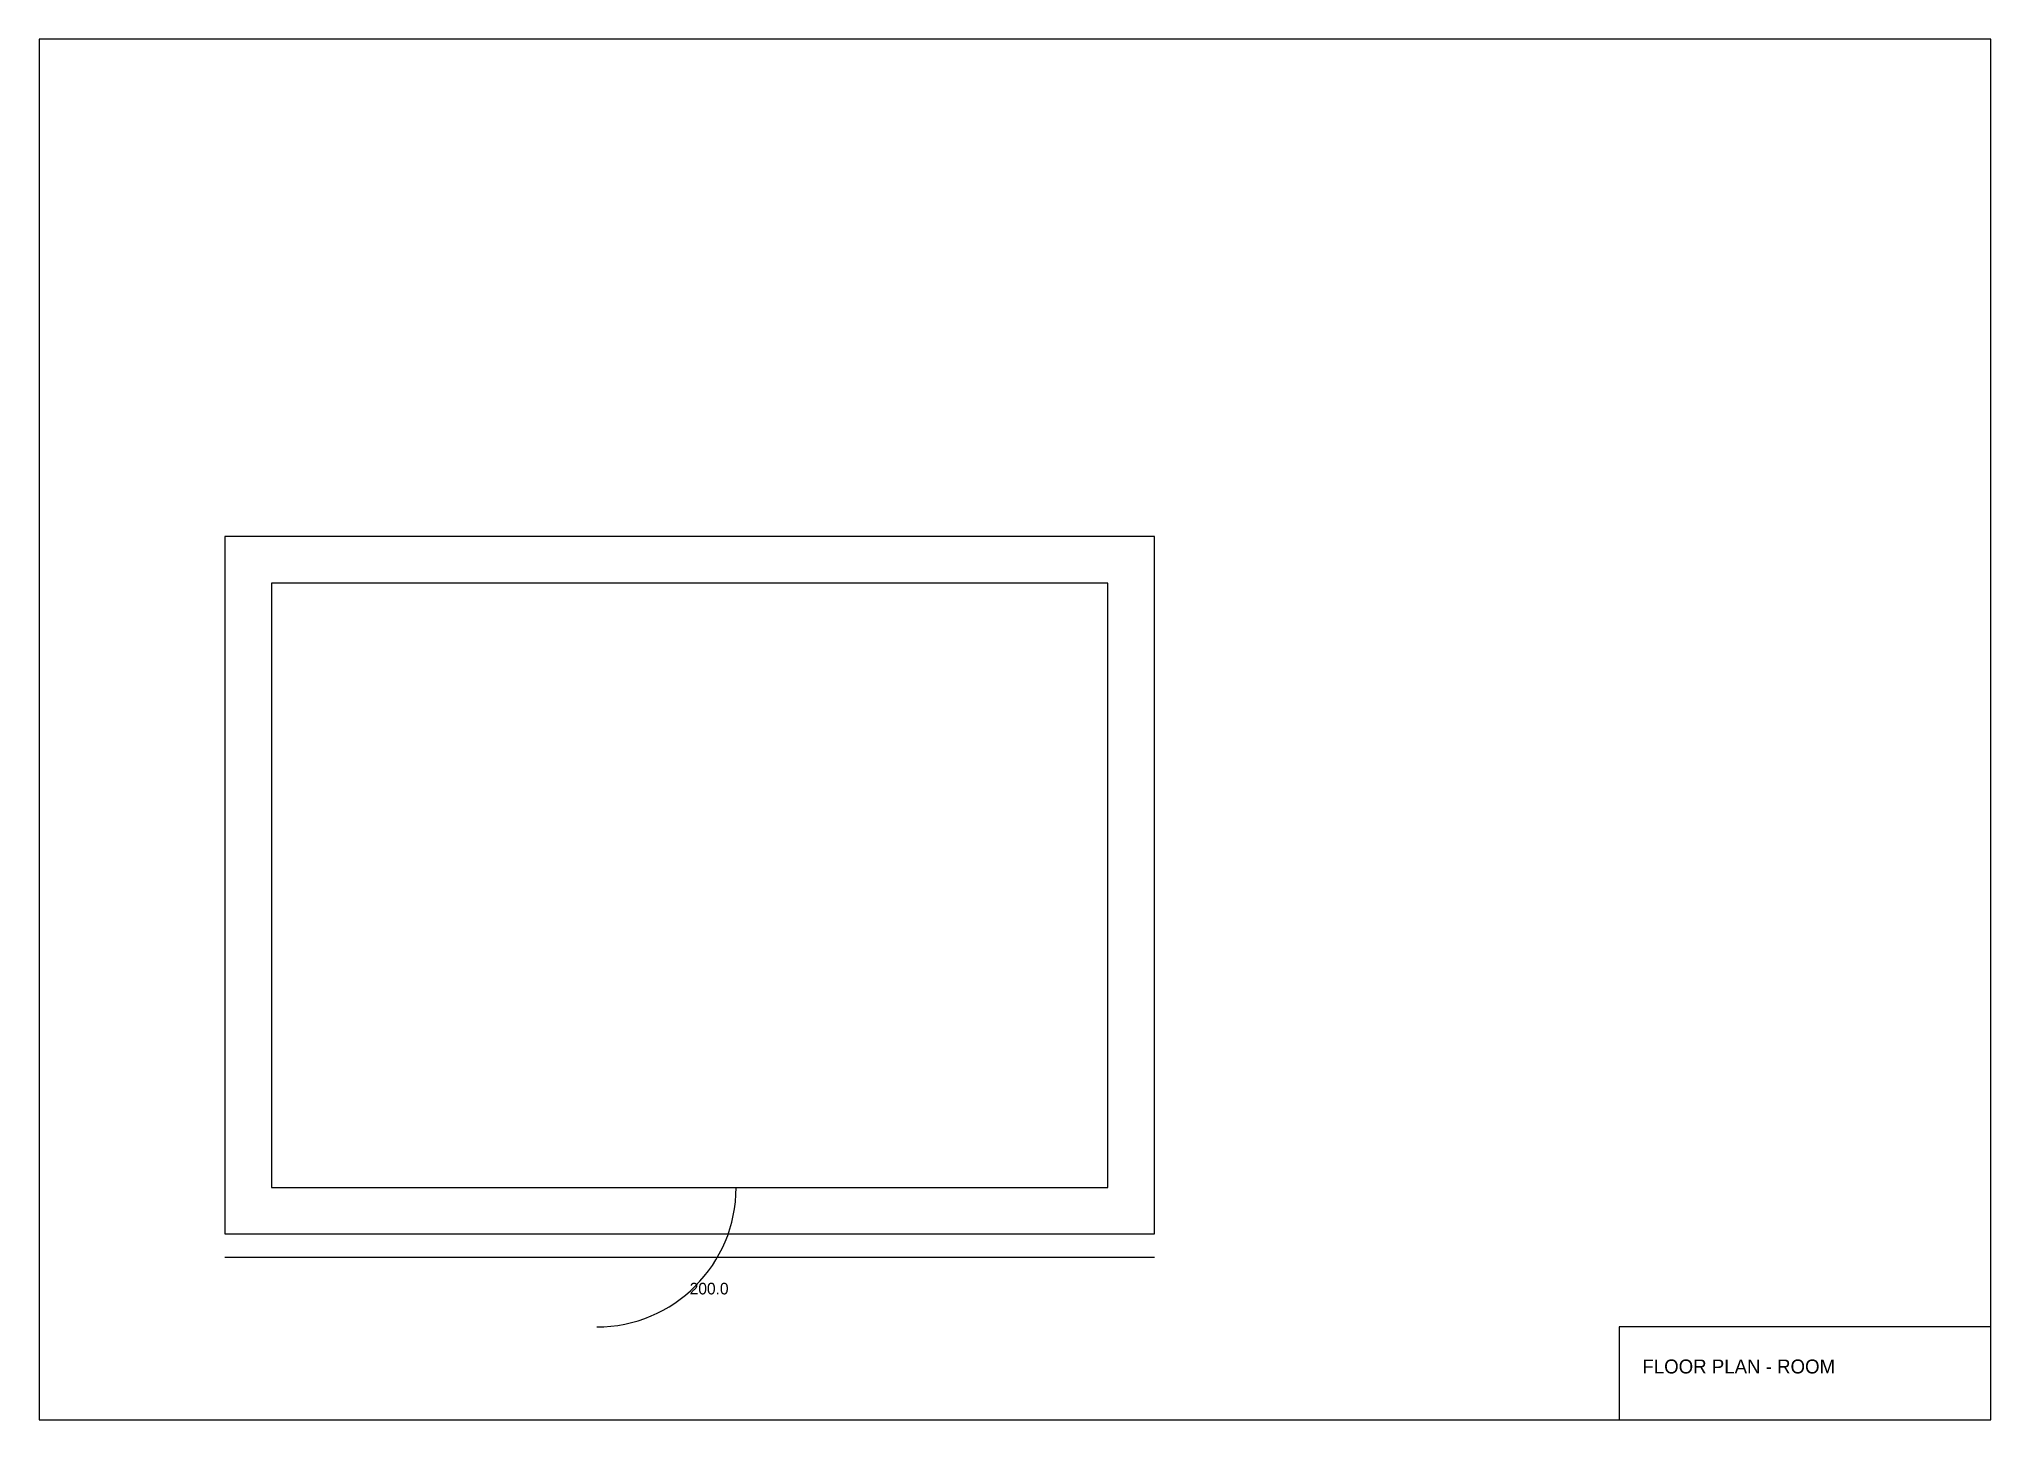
# Model space of a CAD drawing. Header units: millimetres. Extents: x 0 to 420, y 0 to 297.
import ezdxf

# ---------------------------------------------------------------- set-up
doc = ezdxf.new("R2010")
doc.units = ezdxf.units.MM
for name, color, linetype in [('BORDER', 250, 'Continuous'), ('DIMENSIONS', 5, 'Continuous'), ('DOORS', 6, 'Continuous'), ('TEXT', 250, 'Continuous'), ('TITLEBLOCK', 250, 'Continuous'), ('WALLS', 1, 'Continuous'), ('WINDOWS', 4, 'Continuous')]:
    doc.layers.add(name, color=color, linetype=linetype)

msp = doc.modelspace()

# ---------------------------------------------------------------- linework, layer by layer
at = {"layer": 'BORDER'}
msp.add_lwpolyline([(0, 0), (420, 0), (420, 297), (0, 297)], close=True, dxfattribs=at)
at = {"layer": 'DIMENSIONS'}
msp.add_line((40, 35), (240, 35), dxfattribs=at)
at = {"layer": 'DOORS'}
msp.add_arc((120, 50), 30, 270, 0, dxfattribs=at)
at = {"layer": 'TITLEBLOCK'}
msp.add_lwpolyline([(340, 0), (420, 0), (420, 20), (340, 20)], close=True, dxfattribs=at)
at = {"layer": 'WALLS', "color": 0}
msp.add_line((120, 40), (150, 40), dxfattribs=at)
at = {"layer": 'WALLS'}
for points in [[(40, 40), (240, 40), (240, 190), (40, 190)], [(50, 50), (230, 50), (230, 180), (50, 180)]]:
    msp.add_lwpolyline(points, close=True, dxfattribs=at)
at = {"layer": 'WINDOWS'}
msp.add_line((240, 90), (240, 140), dxfattribs=at)

# ---------------------------------------------------------------- texts
at = {"layer": 'DIMENSIONS'}
msp.add_text('200.0', height=2.5, dxfattribs=at).set_placement((140, 27))
at = {"layer": 'TEXT'}
msp.add_text('FLOOR PLAN - ROOM', height=3, dxfattribs=at).set_placement((345, 10))

doc.saveas('drawing.dxf')
